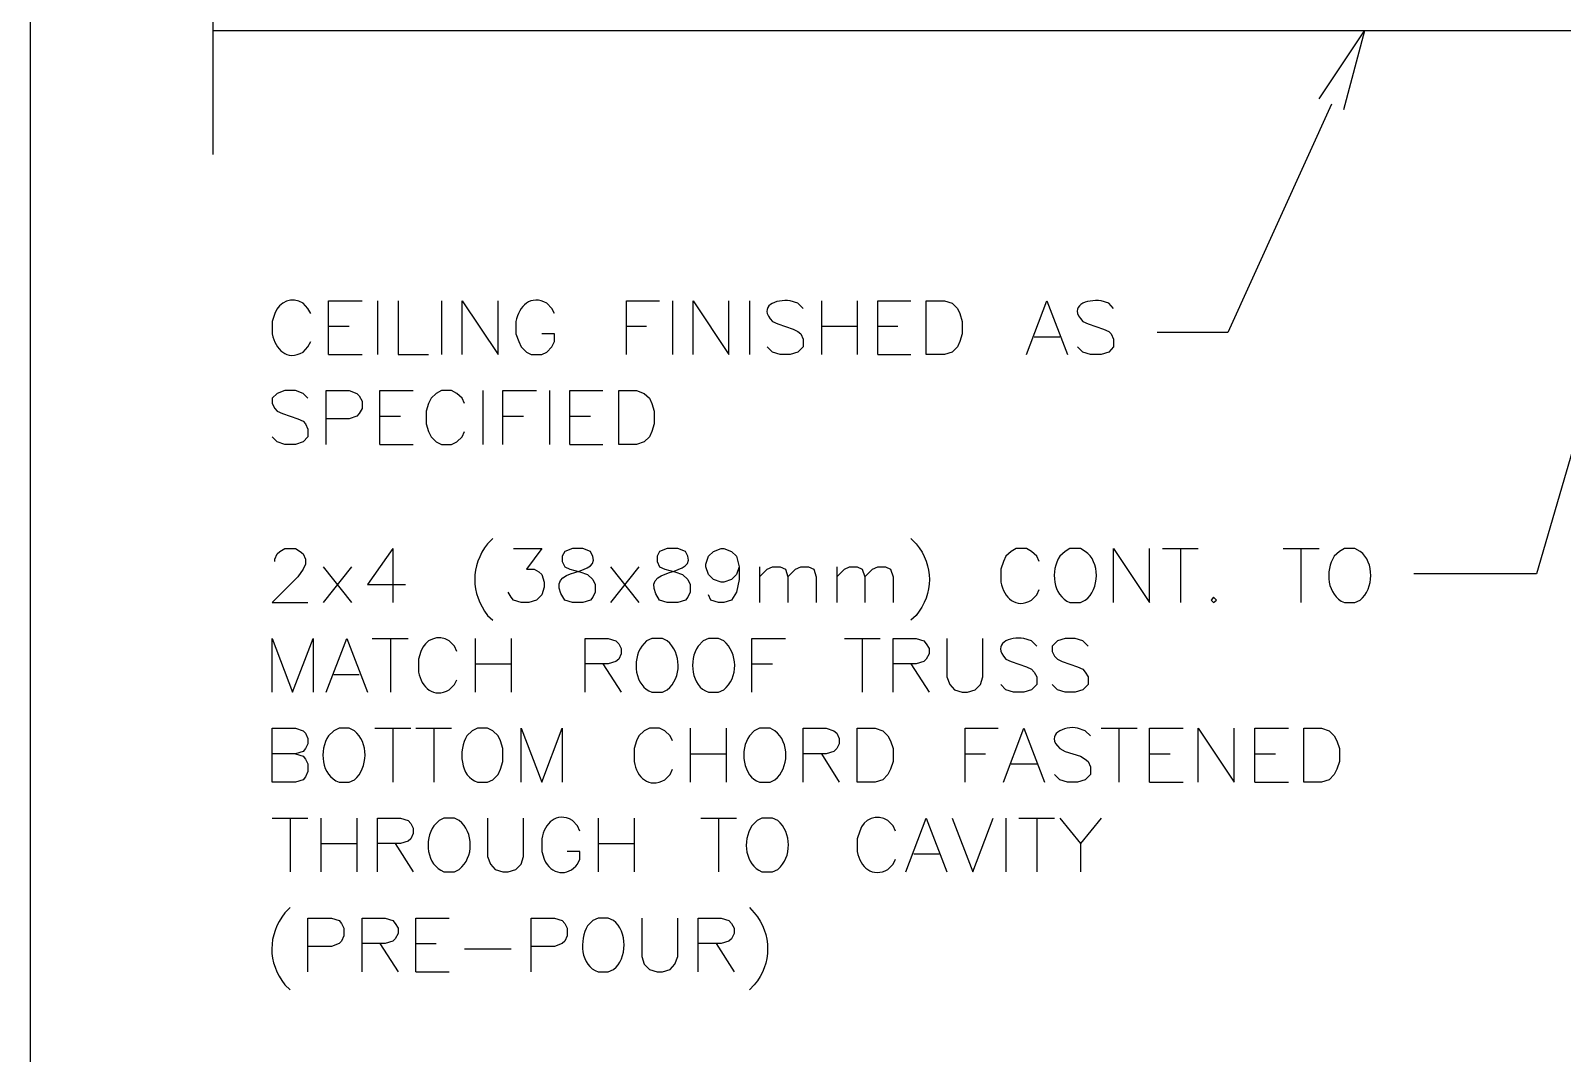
# Model space of a CAD drawing. Header units: millimetres. Extents: x 14 to 201, y 16 to 268.
# Drawn here: x 13.8 to 81.5, y 121.3 to 166.5 of the extents above; entities that cross this region are included whole.
import ezdxf

# ---------------------------------------------------------------- set-up
doc = ezdxf.new("R2010")
doc.units = ezdxf.units.MM
doc.layers.get('0').update_dxf_attribs({"linetype": 'CONTINUOUS'})

msp = doc.modelspace()

# ---------------------------------------------------------------- linework, layer by layer
at = {"color": 0}
for p, q in [((13.8424, 55.4136), (13.8424, 264.541)), ((21.9081, 161.036), (21.9081, 192.004)), ((87.6088, 167.301), (80.3906, 142.495)), ((101.22, 166.497), (21.9081, 166.497)), ((70.7817, 163.492), (72.7922, 166.497)), ((72.7922, 166.497), (71.8605, 163.004)), ((71.3313, 163.259), (66.759, 153.162)), ((26.0987, 154.22), (25.8864, 154.453)), ((27.0082, 152.188), (27.0082, 154.559)), ((27.0082, 154.559), (28.4909, 154.559)), ((29.1676, 154.559), (29.1676, 152.188)), ((30.0784, 154.559), (30.0784, 152.188)), ((32.0036, 154.559), (32.0036, 152.188)), ((32.9144, 152.188), (32.9144, 154.559)), ((32.9144, 154.559), (34.5019, 152.188)), ((34.5019, 152.188), (34.5019, 154.559)), ((36.8723, 154.22), (36.6614, 154.453)), ((40.174, 152.188), (40.174, 154.559)), ((40.174, 154.559), (41.6348, 154.559)), ((42.2067, 154.559), (42.2067, 152.188)), ((43.1161, 152.188), (43.1161, 154.559)), ((43.1161, 154.559), (44.7036, 152.188)), ((44.7036, 152.188), (44.7036, 154.559)), ((45.6145, 154.559), (45.6145, 152.188)), ((47.7516, 154.453), (47.4126, 154.559)), ((47.9848, 154.22), (47.7516, 154.453)), ((48.7895, 154.559), (48.7895, 152.188)), ((50.377, 154.559), (50.377, 152.188)), ((51.2865, 152.188), (51.2865, 154.559)), ((51.2865, 154.559), (52.7473, 154.559)), ((53.425, 152.188), (53.425, 154.559)), ((53.425, 154.559), (54.2286, 154.559)), ((54.2286, 154.559), (54.5677, 154.453)), ((54.5677, 154.453), (54.8005, 154.22)), ((57.8485, 152.188), (58.7583, 154.559)), ((58.7583, 154.559), (59.6692, 152.188)), ((61.4895, 154.453), (61.1505, 154.559)), ((61.7001, 154.22), (61.4895, 154.453)), ((24.6379, 154.008), (24.5112, 153.648)), ((26.2254, 154.008), (26.0987, 154.22)), ((36.999, 154.008), (36.8723, 154.22)), ((54.8005, 154.22), (54.9067, 154.008)), ((54.9067, 154.008), (55.0125, 153.648)), ((24.5112, 153.648), (24.5112, 153.099)), ((27.0082, 153.438), (27.919, 153.438)), ((35.2848, 153.648), (35.2848, 153.099)), ((35.2848, 153.099), (35.4115, 152.76)), ((36.999, 153.099), (36.4285, 153.099)), ((36.999, 152.76), (36.999, 153.099)), ((40.174, 153.438), (41.0626, 153.438)), ((46.6302, 153.648), (46.863, 153.542)), ((46.863, 153.542), (47.541, 153.309)), ((47.541, 153.309), (47.7516, 153.205)), ((47.7516, 153.205), (47.8786, 153.099)), ((47.8786, 153.099), (47.9848, 152.866)), ((48.7895, 153.438), (50.377, 153.438)), ((51.2865, 153.438), (52.1751, 153.438)), ((55.0125, 153.099), (54.9067, 152.76)), ((55.0125, 153.648), (55.0125, 153.099)), ((60.3458, 153.648), (60.5786, 153.542)), ((60.5786, 153.542), (61.2567, 153.309)), ((61.2567, 153.309), (61.4895, 153.205)), ((61.4895, 153.205), (61.5957, 153.099)), ((61.5957, 153.099), (61.7001, 152.866)), ((66.759, 153.162), (63.6266, 153.162)), ((25.8864, 152.294), (26.0987, 152.527)), ((26.0987, 152.527), (26.2254, 152.76)), ((35.4115, 152.76), (35.5177, 152.527)), ((35.5177, 152.527), (35.7505, 152.294)), ((36.6614, 152.294), (36.8723, 152.527)), ((36.8723, 152.527), (36.999, 152.76)), ((46.6302, 152.294), (46.3973, 152.527)), ((47.9848, 152.527), (47.7516, 152.294)), ((47.9848, 152.866), (47.9848, 152.527)), ((54.8005, 152.527), (54.5677, 152.294)), ((54.9067, 152.76), (54.8005, 152.527)), ((58.1875, 152.972), (59.3302, 152.972)), ((60.3458, 152.294), (60.1126, 152.527)), ((61.7001, 152.527), (61.4895, 152.294)), ((61.7001, 152.866), (61.7001, 152.527)), ((27.0082, 152.188), (28.4909, 152.188)), ((30.0784, 152.188), (31.4331, 152.188)), ((35.7505, 152.294), (35.9625, 152.188)), ((35.9625, 152.188), (36.4285, 152.188)), ((36.4285, 152.188), (36.6614, 152.294)), ((46.9692, 152.188), (46.6302, 152.294)), ((47.4126, 152.188), (46.9692, 152.188)), ((47.7516, 152.294), (47.4126, 152.188)), ((51.2865, 152.188), (52.7473, 152.188)), ((54.2286, 152.188), (53.425, 152.188)), ((54.5677, 152.294), (54.2286, 152.188)), ((60.6848, 152.188), (60.3458, 152.294)), ((61.1505, 152.188), (60.6848, 152.188)), ((61.4895, 152.294), (61.1505, 152.188)), ((24.744, 150.473), (24.5112, 150.263)), ((25.0831, 150.6), (24.744, 150.473)), ((25.5488, 150.6), (25.0831, 150.6)), ((25.8864, 150.473), (25.5488, 150.6)), ((26.0987, 150.263), (25.8864, 150.473)), ((26.9034, 148.209), (26.9034, 150.6)), ((26.9034, 150.6), (27.919, 150.6)), ((27.919, 150.6), (28.2581, 150.473)), ((28.2581, 150.473), (28.3628, 150.367)), ((28.3628, 150.367), (28.4909, 150.134)), ((29.2737, 148.209), (29.2737, 150.6)), ((29.2737, 150.6), (30.7551, 150.6)), ((31.7707, 150.473), (31.5378, 150.263)), ((32.0036, 150.6), (31.7707, 150.473)), ((32.4487, 150.6), (32.0036, 150.6)), ((32.6815, 150.473), (32.4487, 150.6)), ((32.9144, 150.263), (32.6815, 150.473)), ((33.8239, 150.6), (33.8239, 148.209)), ((34.7128, 148.209), (34.7128, 150.6)), ((34.7128, 150.6), (36.1957, 150.6)), ((36.7661, 150.6), (36.7661, 148.209)), ((37.677, 148.209), (37.677, 150.6)), ((37.677, 150.6), (39.1375, 150.6)), ((39.8364, 148.209), (39.8364, 150.6)), ((39.8364, 150.6), (40.6192, 150.6)), ((40.6192, 150.6), (40.9582, 150.473)), ((40.9582, 150.473), (41.191, 150.263)), ((24.5112, 150.263), (24.5112, 150.03)), ((24.5112, 150.03), (24.6379, 149.797)), ((24.6379, 149.797), (24.744, 149.691)), ((24.744, 149.691), (24.9769, 149.585)), ((28.4909, 149.797), (28.3628, 149.585)), ((28.4909, 150.134), (28.4909, 149.797)), ((31.4331, 150.03), (31.3269, 149.691)), ((31.3269, 149.691), (31.3269, 149.119)), ((31.5378, 150.263), (31.4331, 150.03)), ((33.0206, 150.03), (32.9144, 150.263)), ((41.191, 150.263), (41.2958, 150.03)), ((41.2958, 150.03), (41.4016, 149.691)), ((41.4016, 149.691), (41.4016, 149.119)), ((24.9769, 149.585), (25.6536, 149.352)), ((25.6536, 149.352), (25.8864, 149.246)), ((25.8864, 149.246), (25.9926, 149.119)), ((25.9926, 149.119), (26.0987, 148.886)), ((27.919, 149.352), (26.9034, 149.352)), ((28.2581, 149.458), (27.919, 149.352)), ((28.3628, 149.585), (28.2581, 149.458)), ((29.2737, 149.458), (30.1832, 149.458)), ((31.3269, 149.119), (31.4331, 148.78)), ((34.7128, 149.458), (35.6235, 149.458)), ((37.677, 149.458), (38.5865, 149.458)), ((41.4016, 149.119), (41.2958, 148.78)), ((24.744, 148.336), (24.5112, 148.547)), ((25.0831, 148.209), (24.744, 148.336)), ((25.8864, 148.336), (25.5488, 148.209)), ((26.0987, 148.547), (25.8864, 148.336)), ((26.0987, 148.886), (26.0987, 148.547)), ((31.4331, 148.78), (31.5378, 148.547)), ((31.5378, 148.547), (31.7707, 148.336)), ((31.7707, 148.336), (32.0036, 148.209)), ((32.4487, 148.209), (32.6815, 148.336)), ((32.6815, 148.336), (32.9144, 148.547)), ((32.9144, 148.547), (33.0206, 148.78)), ((40.9582, 148.336), (40.6192, 148.209)), ((41.191, 148.547), (40.9582, 148.336)), ((41.2958, 148.78), (41.191, 148.547)), ((25.5488, 148.209), (25.0831, 148.209)), ((29.2737, 148.209), (30.7551, 148.209)), ((32.0036, 148.209), (32.4487, 148.209)), ((37.677, 148.209), (39.1375, 148.209)), ((40.6192, 148.209), (39.8364, 148.209)), ((24.8502, 143.488), (25.0831, 143.617)), ((25.0831, 143.617), (25.5488, 143.617)), ((25.5488, 143.617), (25.7597, 143.488)), ((29.8456, 143.617), (28.7238, 142.029)), ((29.8456, 143.617), (29.8456, 141.224)), ((34.269, 144.06), (34.0362, 143.827)), ((35.1786, 143.617), (36.4285, 143.617)), ((36.4285, 143.617), (35.7505, 142.706)), ((37.7832, 143.617), (37.4442, 143.488)), ((38.2489, 143.617), (37.7832, 143.617)), ((38.5865, 143.488), (38.2489, 143.617)), ((41.9735, 143.617), (41.6348, 143.488)), ((42.4395, 143.617), (41.9735, 143.617)), ((42.7785, 143.488), (42.4395, 143.617)), ((44.027, 143.488), (44.366, 143.617)), ((44.366, 143.617), (44.4708, 143.617)), ((44.4708, 143.617), (44.8098, 143.488)), ((52.7473, 144.06), (52.9802, 143.827)), ((57.4036, 143.617), (57.1708, 143.488)), ((57.8485, 143.617), (57.4036, 143.617)), ((58.0817, 143.488), (57.8485, 143.617)), ((59.775, 143.617), (59.563, 143.488)), ((60.241, 143.617), (59.775, 143.617)), ((60.4516, 143.488), (60.241, 143.617)), ((61.7001, 141.224), (61.7001, 143.617)), ((61.7001, 143.617), (63.2876, 141.224)), ((63.2876, 141.224), (63.2876, 143.617)), ((63.8598, 143.617), (65.4473, 143.617)), ((64.6645, 143.617), (64.6645, 141.224)), ((69.1942, 143.617), (70.7817, 143.617)), ((69.9766, 143.617), (69.9766, 141.224)), ((71.9032, 143.617), (71.6911, 143.488)), ((72.3692, 143.617), (71.9032, 143.617)), ((72.602, 143.488), (72.3692, 143.617)), ((24.6379, 143.151), (24.744, 143.383)), ((24.6379, 143.044), (24.6379, 143.151)), ((24.744, 143.383), (24.8502, 143.488)), ((25.7597, 143.488), (25.8864, 143.383)), ((25.8864, 143.383), (25.9926, 143.151)), ((25.9926, 142.918), (25.8864, 142.706)), ((25.9926, 143.151), (25.9926, 142.918)), ((37.4442, 143.488), (37.338, 143.278)), ((37.338, 143.278), (37.338, 143.044)), ((37.338, 143.044), (37.4442, 142.812)), ((41.6348, 143.488), (41.5286, 143.278)), ((41.5286, 143.278), (41.5286, 143.044)), ((41.5286, 143.044), (41.6348, 142.812)), ((43.688, 142.918), (43.7942, 143.278)), ((43.688, 142.812), (43.688, 142.918)), ((43.7942, 143.278), (44.027, 143.488)), ((44.8098, 143.488), (45.0427, 143.278)), ((45.0427, 143.278), (45.1485, 142.812)), ((56.8332, 143.044), (56.727, 142.706)), ((56.9376, 143.278), (56.8332, 143.044)), ((57.1708, 143.488), (56.9376, 143.278)), ((58.3145, 143.278), (58.0817, 143.488)), ((58.4207, 143.044), (58.3145, 143.278)), ((59.563, 143.488), (59.3302, 143.278)), ((71.6911, 143.488), (71.4583, 143.278)), ((25.6536, 142.367), (24.5112, 141.224)), ((25.8864, 142.706), (25.6536, 142.367)), ((26.7753, 142.812), (28.0252, 141.224)), ((28.0252, 142.812), (26.7753, 141.224)), ((35.7505, 142.706), (36.0895, 142.706)), ((36.0895, 142.706), (36.3001, 142.579)), ((36.3001, 142.579), (36.4285, 142.472)), ((36.4285, 142.472), (36.5333, 142.133)), ((37.4442, 142.812), (37.677, 142.706)), ((37.677, 142.706), (38.1208, 142.579)), ((38.1208, 142.579), (38.4598, 142.472)), ((38.4598, 142.472), (38.6927, 142.24)), ((38.6927, 142.24), (38.7985, 142.029)), ((39.4751, 142.812), (40.725, 141.224)), ((40.725, 142.812), (39.4751, 141.224)), ((41.6348, 142.812), (41.8677, 142.706)), ((41.8677, 142.706), (42.3125, 142.579)), ((42.3125, 142.579), (42.6501, 142.472)), ((42.6501, 142.472), (42.8833, 142.24)), ((42.8833, 142.24), (42.9891, 142.029)), ((43.7942, 142.472), (43.688, 142.812)), ((44.027, 142.24), (43.7942, 142.472)), ((44.366, 142.133), (44.027, 142.24)), ((44.8098, 142.24), (44.4708, 142.133)), ((45.0427, 142.472), (44.8098, 142.24)), ((45.1485, 142.812), (45.0427, 142.472)), ((45.1485, 142.24), (45.0427, 141.69)), ((45.1485, 142.812), (45.1485, 142.24)), ((46.0583, 142.812), (46.0583, 141.224)), ((46.0583, 142.367), (46.3973, 142.706)), ((46.3973, 142.706), (46.6302, 142.812)), ((46.6302, 142.812), (46.9692, 142.812)), ((46.9692, 142.812), (47.202, 142.706)), ((47.202, 142.706), (47.3082, 142.367)), ((47.3082, 142.367), (47.6458, 142.706)), ((47.3082, 142.367), (47.3082, 141.224)), ((47.6458, 142.706), (47.8786, 142.812)), ((47.8786, 142.812), (48.2177, 142.812)), ((48.2177, 142.812), (48.4505, 142.706)), ((48.4505, 142.706), (48.5567, 142.367)), ((48.5567, 142.367), (48.5567, 141.224)), ((49.4661, 142.812), (49.4661, 141.224)), ((49.4661, 142.367), (49.8052, 142.706)), ((49.8052, 142.706), (50.038, 142.812)), ((50.038, 142.812), (50.377, 142.812)), ((50.377, 142.812), (50.5876, 142.706)), ((50.5876, 142.706), (50.716, 142.367)), ((50.716, 142.367), (51.0536, 142.706)), ((50.716, 142.367), (50.716, 141.224)), ((51.0536, 142.706), (51.2865, 142.812)), ((51.2865, 142.812), (51.6255, 142.812)), ((51.6255, 142.812), (51.8375, 142.706)), ((51.8375, 142.706), (51.9645, 142.367)), ((51.9645, 142.367), (51.9645, 141.224)), ((56.727, 142.706), (56.727, 142.133)), ((80.3906, 142.495), (74.9723, 142.495)), ((28.7238, 142.029), (30.4161, 142.029)), ((35.0738, 141.457), (34.9457, 141.69)), ((36.4285, 141.563), (36.1957, 141.33)), ((36.5333, 141.901), (36.4285, 141.563)), ((36.5333, 142.133), (36.5333, 141.901)), ((38.7985, 141.69), (38.6927, 141.457)), ((38.7985, 142.029), (38.7985, 141.69)), ((42.9891, 141.69), (42.8833, 141.457)), ((42.9891, 142.029), (42.9891, 141.69)), ((43.9, 141.33), (43.7942, 141.563)), ((44.4708, 142.133), (44.366, 142.133)), ((45.0427, 141.69), (44.8098, 141.33)), ((58.0817, 141.33), (58.3145, 141.563)), ((58.3145, 141.563), (58.4207, 141.796)), ((24.5112, 141.224), (26.0987, 141.224)), ((35.1786, 141.33), (35.0738, 141.457)), ((35.5177, 141.224), (35.1786, 141.33)), ((35.8567, 141.224), (35.5177, 141.224)), ((36.1957, 141.33), (35.8567, 141.224)), ((37.7832, 141.224), (37.4442, 141.33)), ((38.2489, 141.224), (37.7832, 141.224)), ((38.5865, 141.33), (38.2489, 141.224)), ((38.6927, 141.457), (38.5865, 141.33)), ((41.9735, 141.224), (41.6348, 141.33)), ((42.4395, 141.224), (41.9735, 141.224)), ((42.7785, 141.33), (42.4395, 141.224)), ((42.8833, 141.457), (42.7785, 141.33)), ((44.2376, 141.224), (43.9, 141.33)), ((44.4708, 141.224), (44.2376, 141.224)), ((44.8098, 141.33), (44.4708, 141.224)), ((59.775, 141.224), (60.241, 141.224)), ((60.241, 141.224), (60.4516, 141.33)), ((66.125, 141.457), (66.0192, 141.33)), ((66.0192, 141.33), (66.125, 141.224)), ((66.252, 141.33), (66.125, 141.457)), ((66.125, 141.224), (66.252, 141.33)), ((71.9032, 141.224), (72.3692, 141.224)), ((72.3692, 141.224), (72.602, 141.33)), ((34.0362, 140.652), (34.269, 140.442)), ((52.9802, 140.652), (52.7473, 140.442)), ((24.5112, 137.267), (24.5112, 139.637)), ((24.5112, 139.637), (25.4207, 137.267)), ((25.4207, 137.267), (26.3315, 139.637)), ((26.3315, 139.637), (26.3315, 137.267)), ((26.9034, 137.267), (27.8129, 139.637)), ((27.8129, 139.637), (28.7238, 137.267)), ((28.9347, 139.637), (30.5222, 139.637)), ((29.7394, 139.637), (29.7394, 137.267)), ((32.5754, 139.297), (32.3426, 139.531)), ((33.4863, 139.637), (33.4863, 137.267)), ((35.0738, 139.637), (35.0738, 137.267)), ((38.3536, 137.267), (38.3536, 139.637)), ((38.3536, 139.637), (39.3707, 139.637)), ((39.3707, 139.637), (39.7083, 139.531)), ((39.7083, 139.531), (39.8364, 139.404)), ((41.0626, 139.531), (40.852, 139.297)), ((41.2958, 139.637), (41.0626, 139.531)), ((41.7615, 139.637), (41.2958, 139.637)), ((41.9735, 139.531), (41.7615, 139.637)), ((43.561, 139.531), (43.349, 139.297)), ((43.7942, 139.637), (43.561, 139.531)), ((44.2376, 139.637), (43.7942, 139.637)), ((44.4708, 139.531), (44.2376, 139.637)), ((45.7207, 137.267), (45.7207, 139.637)), ((45.7207, 139.637), (47.202, 139.637)), ((49.8052, 139.637), (51.3927, 139.637)), ((50.5876, 139.637), (50.5876, 137.267)), ((51.9645, 137.267), (51.9645, 139.637)), ((51.9645, 139.637), (52.9802, 139.637)), ((52.9802, 139.637), (53.3192, 139.531)), ((53.3192, 139.531), (53.425, 139.404)), ((54.3348, 139.637), (54.3348, 137.943)), ((55.9223, 137.943), (55.9223, 139.637)), ((58.0817, 139.531), (57.7427, 139.637)), ((58.3145, 139.297), (58.0817, 139.531)), ((59.224, 139.531), (58.9911, 139.297)), ((59.563, 139.637), (59.224, 139.531)), ((60.0082, 139.637), (59.563, 139.637)), ((60.3458, 139.531), (60.0082, 139.637)), ((60.5786, 139.297), (60.3458, 139.531)), ((31.094, 139.065), (30.9879, 138.726)), ((32.6815, 139.065), (32.5754, 139.297)), ((39.8364, 139.404), (39.9411, 139.192)), ((39.9411, 138.958), (39.8364, 138.726)), ((39.9411, 139.192), (39.9411, 138.958)), ((53.425, 139.404), (53.552, 139.192)), ((53.552, 138.958), (53.425, 138.726)), ((53.552, 139.192), (53.552, 138.958)), ((58.9911, 139.297), (58.9911, 139.065)), ((58.9911, 139.065), (59.0973, 138.854)), ((59.0973, 138.854), (59.224, 138.726)), ((30.9879, 138.726), (30.9879, 138.155)), ((33.4863, 138.515), (35.0738, 138.515)), ((39.3707, 138.515), (38.3536, 138.515)), ((39.1375, 138.515), (39.9411, 137.267)), ((39.7083, 138.621), (39.3707, 138.515)), ((39.8364, 138.726), (39.7083, 138.621)), ((45.7207, 138.515), (46.6302, 138.515)), ((52.9802, 138.515), (51.9645, 138.515)), ((52.7473, 138.515), (53.552, 137.267)), ((53.3192, 138.621), (52.9802, 138.515)), ((53.425, 138.726), (53.3192, 138.621)), ((56.9376, 138.726), (57.1708, 138.621)), ((57.1708, 138.621), (57.8485, 138.388)), ((57.8485, 138.388), (58.0817, 138.282)), ((58.0817, 138.282), (58.1875, 138.155)), ((58.1875, 138.155), (58.3145, 137.943)), ((59.224, 138.726), (59.436, 138.621)), ((59.436, 138.621), (60.1126, 138.388)), ((60.1126, 138.388), (60.3458, 138.282)), ((60.3458, 138.282), (60.4516, 138.155)), ((60.4516, 138.155), (60.5786, 137.943)), ((27.2411, 138.049), (28.3628, 138.049)), ((32.3426, 137.371), (32.5754, 137.604)), ((32.5754, 137.604), (32.6815, 137.816)), ((54.3348, 137.943), (54.4615, 137.604)), ((54.4615, 137.604), (54.6735, 137.371)), ((55.5833, 137.371), (55.8161, 137.604)), ((55.8161, 137.604), (55.9223, 137.943)), ((56.9376, 137.371), (56.727, 137.604)), ((58.3145, 137.604), (58.0817, 137.371)), ((58.3145, 137.943), (58.3145, 137.604)), ((59.224, 137.371), (58.9911, 137.604)), ((60.5786, 137.604), (60.3458, 137.371)), ((60.5786, 137.943), (60.5786, 137.604)), ((41.2958, 137.267), (41.7615, 137.267)), ((41.7615, 137.267), (41.9735, 137.371)), ((43.7942, 137.267), (44.2376, 137.267)), ((44.2376, 137.267), (44.4708, 137.371)), ((54.6735, 137.371), (55.0125, 137.267)), ((55.0125, 137.267), (55.2457, 137.267)), ((55.2457, 137.267), (55.5833, 137.371)), ((57.2766, 137.267), (56.9376, 137.371)), ((57.7427, 137.267), (57.2766, 137.267)), ((58.0817, 137.371), (57.7427, 137.267)), ((59.563, 137.267), (59.224, 137.371)), ((60.0082, 137.267), (59.563, 137.267)), ((60.3458, 137.371), (60.0082, 137.267)), ((24.5112, 133.287), (24.5112, 135.679)), ((24.5112, 135.679), (25.5488, 135.679)), ((25.5488, 135.679), (25.8864, 135.551)), ((25.8864, 135.551), (25.9926, 135.446)), ((25.9926, 135.446), (26.0987, 135.213)), ((27.2411, 135.551), (27.0082, 135.34)), ((27.4739, 135.679), (27.2411, 135.551)), ((27.919, 135.679), (27.4739, 135.679)), ((28.1519, 135.551), (27.919, 135.679)), ((29.0614, 135.679), (30.6489, 135.679)), ((29.8456, 135.679), (29.8456, 133.287)), ((30.8612, 135.679), (32.4487, 135.679)), ((31.6659, 135.679), (31.6659, 133.287)), ((33.3582, 135.551), (33.1253, 135.34)), ((33.5911, 135.679), (33.3582, 135.551)), ((34.0362, 135.679), (33.5911, 135.679)), ((34.269, 135.551), (34.0362, 135.679)), ((34.5019, 135.34), (34.269, 135.551)), ((35.5177, 133.287), (35.5177, 135.679)), ((35.5177, 135.679), (36.4285, 133.287)), ((36.4285, 133.287), (37.338, 135.679)), ((37.338, 135.679), (37.338, 133.287)), ((40.9582, 135.551), (40.725, 135.34)), ((41.191, 135.679), (40.9582, 135.551)), ((41.6348, 135.679), (41.191, 135.679)), ((41.8677, 135.551), (41.6348, 135.679)), ((42.1005, 135.34), (41.8677, 135.551)), ((42.9891, 135.679), (42.9891, 133.287)), ((44.5766, 135.679), (44.5766, 133.287)), ((45.8251, 135.551), (45.6145, 135.34)), ((46.0583, 135.679), (45.8251, 135.551)), ((46.524, 135.679), (46.0583, 135.679)), ((46.736, 135.551), (46.524, 135.679)), ((47.9848, 133.287), (47.9848, 135.679)), ((47.9848, 135.679), (49.0001, 135.679)), ((49.0001, 135.679), (49.3391, 135.551)), ((49.3391, 135.551), (49.4661, 135.446)), ((49.4661, 135.446), (49.5723, 135.213)), ((50.377, 133.287), (50.377, 135.679)), ((50.377, 135.679), (51.1598, 135.679)), ((51.1598, 135.679), (51.4985, 135.551)), ((51.4985, 135.551), (51.7317, 135.34)), ((55.1395, 133.287), (55.1395, 135.679)), ((55.1395, 135.679), (56.6, 135.679)), ((56.8332, 133.287), (57.7427, 135.679)), ((57.7427, 135.679), (58.6535, 133.287)), ((60.4516, 135.551), (60.1126, 135.679)), ((60.6848, 135.34), (60.4516, 135.551)), ((61.1505, 135.679), (62.738, 135.679)), ((61.9333, 135.679), (61.9333, 133.287)), ((63.2876, 133.287), (63.2876, 135.679)), ((63.2876, 135.679), (64.7707, 135.679)), ((65.4473, 133.287), (65.4473, 135.679)), ((65.4473, 135.679), (67.0348, 133.287)), ((67.0348, 133.287), (67.0348, 135.679)), ((67.9457, 133.287), (67.9457, 135.679)), ((67.9457, 135.679), (69.427, 135.679)), ((70.1036, 133.287), (70.1036, 135.679)), ((70.1036, 135.679), (70.8875, 135.679)), ((70.8875, 135.679), (71.2251, 135.551)), ((71.2251, 135.551), (71.4583, 135.34)), ((25.9926, 134.768), (25.8864, 134.641)), ((26.0987, 134.98), (25.9926, 134.768)), ((26.0987, 135.213), (26.0987, 134.98)), ((34.6081, 135.107), (34.5019, 135.34)), ((34.7128, 134.768), (34.6081, 135.107)), ((34.7128, 134.196), (34.7128, 134.768)), ((40.6192, 135.107), (40.513, 134.768)), ((40.513, 134.768), (40.513, 134.196)), ((40.725, 135.34), (40.6192, 135.107)), ((42.2067, 135.107), (42.1005, 135.34)), ((49.4661, 134.768), (49.3391, 134.641)), ((49.5723, 134.98), (49.4661, 134.768)), ((49.5723, 135.213), (49.5723, 134.98)), ((51.7317, 135.34), (51.8375, 135.107)), ((51.8375, 135.107), (51.9645, 134.768)), ((51.9645, 134.768), (51.9645, 134.196)), ((59.3302, 134.768), (59.563, 134.641)), ((71.4583, 135.34), (71.5641, 135.107)), ((71.5641, 135.107), (71.6911, 134.768)), ((71.6911, 134.768), (71.6911, 134.196)), ((25.5488, 134.535), (24.5112, 134.535)), ((25.8864, 134.641), (25.5488, 134.535)), ((25.5488, 134.535), (25.8864, 134.429)), ((25.8864, 134.429), (25.9926, 134.302)), ((25.9926, 134.302), (26.0987, 134.092)), ((26.0987, 134.092), (26.0987, 133.753)), ((34.6081, 133.858), (34.7128, 134.196)), ((42.9891, 134.535), (44.5766, 134.535)), ((49.0001, 134.535), (47.9848, 134.535)), ((48.7895, 134.535), (49.5723, 133.287)), ((49.3391, 134.641), (49.0001, 134.535)), ((51.9645, 134.196), (51.8375, 133.858)), ((55.1395, 134.535), (56.049, 134.535)), ((57.1708, 134.092), (58.3145, 134.092)), ((59.563, 134.641), (60.241, 134.429)), ((60.241, 134.429), (60.4516, 134.302)), ((60.4516, 134.302), (60.5786, 134.196)), ((60.5786, 134.196), (60.6848, 133.963)), ((63.2876, 134.535), (64.1985, 134.535)), ((67.9457, 134.535), (68.8552, 134.535)), ((71.6911, 134.196), (71.5641, 133.858)), ((25.8864, 133.393), (25.5488, 133.287)), ((25.9926, 133.519), (25.8864, 133.393)), ((26.0987, 133.753), (25.9926, 133.519)), ((27.919, 133.287), (28.1519, 133.393)), ((34.0362, 133.287), (34.269, 133.393)), ((34.269, 133.393), (34.5019, 133.626)), ((34.5019, 133.626), (34.6081, 133.858)), ((41.8677, 133.393), (42.1005, 133.626)), ((42.1005, 133.626), (42.2067, 133.858)), ((46.524, 133.287), (46.736, 133.393)), ((51.4985, 133.393), (51.1598, 133.287)), ((51.7317, 133.626), (51.4985, 133.393)), ((51.8375, 133.858), (51.7317, 133.626)), ((59.3302, 133.393), (59.0973, 133.626)), ((59.6692, 133.287), (59.3302, 133.393)), ((60.4516, 133.393), (60.1126, 133.287)), ((60.6848, 133.626), (60.4516, 133.393)), ((60.6848, 133.963), (60.6848, 133.626)), ((71.2251, 133.393), (70.8875, 133.287)), ((71.4583, 133.626), (71.2251, 133.393)), ((71.5641, 133.858), (71.4583, 133.626)), ((25.5488, 133.287), (24.5112, 133.287)), ((27.4739, 133.287), (27.919, 133.287)), ((33.5911, 133.287), (34.0362, 133.287)), ((46.0583, 133.287), (46.524, 133.287)), ((51.1598, 133.287), (50.377, 133.287)), ((60.1126, 133.287), (59.6692, 133.287)), ((63.2876, 133.287), (64.7707, 133.287)), ((67.9457, 133.287), (69.427, 133.287)), ((70.8875, 133.287), (70.1036, 133.287)), ((24.5112, 131.699), (26.0987, 131.699)), ((25.3159, 131.699), (25.3159, 129.329)), ((26.6706, 131.699), (26.6706, 129.329)), ((28.2581, 131.699), (28.2581, 129.329)), ((29.1676, 129.329), (29.1676, 131.699)), ((29.1676, 131.699), (30.1832, 131.699)), ((30.1832, 131.699), (30.5222, 131.593)), ((30.5222, 131.593), (30.6489, 131.466)), ((30.6489, 131.466), (30.7551, 131.254)), ((31.8988, 131.593), (31.6659, 131.36)), ((32.1097, 131.699), (31.8988, 131.593)), ((32.5754, 131.699), (32.1097, 131.699)), ((32.7877, 131.593), (32.5754, 131.699)), ((34.0362, 131.699), (34.0362, 130.006)), ((35.6235, 130.006), (35.6235, 131.699)), ((38.016, 131.36), (37.7832, 131.593)), ((38.1208, 131.127), (38.016, 131.36)), ((38.9255, 131.699), (38.9255, 129.329)), ((40.513, 131.699), (40.513, 129.329)), ((43.4552, 131.699), (45.0427, 131.699)), ((44.2376, 131.699), (44.2376, 129.329)), ((45.9535, 131.593), (45.7207, 131.36)), ((46.1641, 131.699), (45.9535, 131.593)), ((46.6302, 131.699), (46.1641, 131.699)), ((46.863, 131.593), (46.6302, 131.699)), ((51.9645, 131.36), (51.7317, 131.593)), ((52.0707, 131.127), (51.9645, 131.36)), ((52.5141, 129.329), (53.425, 131.699)), ((53.425, 131.699), (54.3348, 129.329)), ((54.5677, 131.699), (55.4785, 129.329)), ((55.4785, 129.329), (56.388, 131.699)), ((56.9376, 131.699), (56.9376, 129.329)), ((57.5098, 131.699), (59.0973, 131.699)), ((58.3145, 131.699), (58.3145, 129.329)), ((59.3302, 131.699), (60.241, 130.578)), ((61.1505, 131.699), (60.241, 130.578)), ((30.5222, 130.683), (30.1832, 130.578)), ((30.6489, 130.788), (30.5222, 130.683)), ((30.7551, 131.021), (30.6489, 130.788)), ((30.7551, 131.254), (30.7551, 131.021)), ((36.4285, 130.788), (36.4285, 130.218)), ((50.4832, 131.127), (50.377, 130.788)), ((50.377, 130.788), (50.377, 130.218)), ((26.6706, 130.578), (28.2581, 130.578)), ((30.1832, 130.578), (29.1676, 130.578)), ((29.9503, 130.578), (30.7551, 129.329)), ((34.0362, 130.006), (34.1629, 129.667)), ((35.5177, 129.667), (35.6235, 130.006)), ((36.4285, 130.218), (36.5333, 129.879)), ((38.1208, 130.218), (37.55, 130.218)), ((38.1208, 129.879), (38.1208, 130.218)), ((38.9255, 130.578), (40.513, 130.578)), ((52.874, 130.112), (53.9958, 130.112)), ((60.241, 130.578), (60.241, 129.329)), ((32.1097, 129.329), (32.5754, 129.329)), ((32.5754, 129.329), (32.7877, 129.433)), ((34.1629, 129.667), (34.3752, 129.433)), ((34.3752, 129.433), (34.7128, 129.329)), ((34.7128, 129.329), (34.9457, 129.329)), ((34.9457, 129.329), (35.2848, 129.433)), ((35.2848, 129.433), (35.5177, 129.667)), ((38.016, 129.667), (38.1208, 129.879)), ((46.1641, 129.329), (46.6302, 129.329)), ((46.6302, 129.329), (46.863, 129.433)), ((51.7317, 129.433), (51.9645, 129.667)), ((51.9645, 129.667), (52.0707, 129.879)), ((25.3159, 127.742), (25.0831, 127.508)), ((26.0987, 124.904), (26.0987, 127.276)), ((26.0987, 127.276), (27.1363, 127.276)), ((27.1363, 127.276), (27.4739, 127.169)), ((28.4909, 124.904), (28.4909, 127.276)), ((28.4909, 127.276), (29.5065, 127.276)), ((29.5065, 127.276), (29.8456, 127.169)), ((30.8612, 124.904), (30.8612, 127.276)), ((30.8612, 127.276), (32.3426, 127.276)), ((35.9625, 124.904), (35.9625, 127.276)), ((35.9625, 127.276), (36.999, 127.276)), ((36.999, 127.276), (37.338, 127.169)), ((38.9255, 127.276), (38.6927, 127.169)), ((39.3707, 127.276), (38.9255, 127.276)), ((39.6035, 127.169), (39.3707, 127.276)), ((40.852, 127.276), (40.852, 125.582)), ((42.4395, 125.582), (42.4395, 127.276)), ((43.349, 124.904), (43.349, 127.276)), ((43.349, 127.276), (44.366, 127.276)), ((44.366, 127.276), (44.7036, 127.169)), ((45.6145, 127.742), (45.8251, 127.508)), ((27.4739, 127.169), (27.5801, 127.043)), ((27.5801, 127.043), (27.6862, 126.831)), ((27.6862, 126.831), (27.6862, 126.492)), ((29.8456, 127.169), (29.9503, 127.043)), ((29.9503, 127.043), (30.0784, 126.831)), ((30.0784, 126.597), (29.9503, 126.365)), ((30.0784, 126.831), (30.0784, 126.597)), ((37.338, 127.169), (37.4442, 127.043)), ((37.4442, 127.043), (37.55, 126.831)), ((37.55, 126.831), (37.55, 126.492)), ((38.6927, 127.169), (38.4598, 126.937)), ((44.7036, 127.169), (44.8098, 127.043)), ((44.8098, 127.043), (44.9365, 126.831)), ((44.9365, 126.597), (44.8098, 126.365)), ((44.9365, 126.831), (44.9365, 126.597)), ((27.1363, 126.026), (26.0987, 126.026)), ((27.4739, 126.154), (27.1363, 126.026)), ((27.5801, 126.258), (27.4739, 126.154)), ((27.6862, 126.492), (27.5801, 126.258)), ((29.5065, 126.154), (28.4909, 126.154)), ((29.2737, 126.154), (30.0784, 124.904)), ((29.8456, 126.258), (29.5065, 126.154)), ((29.9503, 126.365), (29.8456, 126.258)), ((30.8612, 126.154), (31.7707, 126.154)), ((33.0206, 125.921), (35.0738, 125.921)), ((36.999, 126.026), (35.9625, 126.026)), ((37.338, 126.154), (36.999, 126.026)), ((37.4442, 126.258), (37.338, 126.154)), ((37.55, 126.492), (37.4442, 126.258)), ((44.366, 126.154), (43.349, 126.154)), ((44.1332, 126.154), (44.9365, 124.904)), ((44.7036, 126.258), (44.366, 126.154)), ((44.8098, 126.365), (44.7036, 126.258)), ((40.852, 125.582), (40.9582, 125.243)), ((40.9582, 125.243), (41.191, 125.01)), ((42.1005, 125.01), (42.3125, 125.243)), ((42.3125, 125.243), (42.4395, 125.582)), ((30.8612, 124.904), (32.3426, 124.904)), ((38.9255, 124.904), (39.3707, 124.904)), ((39.3707, 124.904), (39.6035, 125.01)), ((41.191, 125.01), (41.5286, 124.904)), ((41.5286, 124.904), (41.7615, 124.904)), ((41.7615, 124.904), (42.1005, 125.01)), ((25.0831, 124.333), (25.3159, 124.101)), ((45.8251, 124.333), (45.6145, 124.101))]:
    msp.add_line(p, q, dxfattribs=at)
for points in [[(25.8864, 154.453), (25.3945, 154.765), (24.8267, 154.533), (24.6379, 154.008)], [(36.6614, 154.453), (35.9421, 154.861), (35.4334, 154.329), (35.2848, 153.648)], [(47.4126, 154.559), (46.7953, 154.646), (45.9574, 154.348), (46.6302, 153.648)], [(61.1505, 154.559), (60.5331, 154.649), (59.665, 154.36), (60.3458, 153.648)], [(24.5112, 153.099), (24.6807, 152.415), (25.1478, 151.887), (25.8864, 152.294)], [(34.0362, 143.827), (33.2741, 142.845), (33.2893, 141.639), (34.0362, 140.652)], [(52.9802, 143.827), (53.764, 142.853), (53.7475, 141.629), (52.9802, 140.652)], [(37.4442, 141.33), (36.3167, 143.024), (39.3732, 142.192), (38.5865, 143.488)], [(41.6348, 141.33), (40.5074, 143.004), (43.5681, 142.2), (42.7785, 143.488)], [(59.3302, 143.278), (58.9068, 142.635), (59.0021, 141.545), (59.775, 141.224)], [(60.4516, 141.33), (61.0926, 141.78), (61.1145, 143.058), (60.4516, 143.488)], [(71.4583, 143.278), (71.0364, 142.635), (71.1302, 141.545), (71.9032, 141.224)], [(72.602, 141.33), (73.218, 141.841), (73.236, 143.002), (72.602, 143.488)], [(56.727, 142.133), (56.847, 141.425), (57.3828, 140.94), (58.0817, 141.33)], [(32.3426, 139.531), (31.8699, 139.838), (31.2456, 139.602), (31.094, 139.065)], [(41.9735, 137.371), (42.6378, 137.898), (42.6089, 139.012), (41.9735, 139.531)], [(44.4708, 137.371), (45.1347, 137.898), (45.1072, 139.012), (44.4708, 139.531)], [(57.7427, 139.637), (57.1031, 139.74), (56.3065, 139.419), (56.9376, 138.726)], [(40.852, 139.297), (40.4012, 138.689), (40.5476, 137.503), (41.2958, 137.267)], [(43.349, 139.297), (42.8995, 138.689), (43.0459, 137.503), (43.7942, 137.267)], [(30.9879, 138.155), (31.1023, 137.465), (31.6673, 136.983), (32.3426, 137.371)], [(28.1519, 133.393), (28.7679, 133.904), (28.7859, 135.064), (28.1519, 135.551)], [(46.736, 133.393), (47.3714, 133.902), (47.3989, 135.055), (46.736, 135.551)], [(60.1126, 135.679), (59.5313, 135.781), (58.6327, 135.412), (59.3302, 134.768)], [(27.0082, 135.34), (26.5851, 134.7), (26.6788, 133.578), (27.4739, 133.287)], [(33.1253, 135.34), (32.7298, 134.723), (32.829, 133.503), (33.5911, 133.287)], [(45.6145, 135.34), (45.1612, 134.743), (45.3224, 133.507), (46.0583, 133.287)], [(40.513, 134.196), (40.6329, 133.488), (41.1688, 133.003), (41.8677, 133.393)], [(31.6659, 131.36), (31.2222, 130.735), (31.3407, 129.615), (32.1097, 129.329)], [(32.7877, 129.433), (33.4505, 129.96), (33.4229, 131.075), (32.7877, 131.593)], [(37.7832, 131.593), (37.065, 132), (36.5608, 131.462), (36.4285, 130.788)], [(45.7207, 131.36), (45.2755, 130.668), (45.4215, 129.628), (46.1641, 129.329)], [(46.863, 129.433), (47.5022, 129.973), (47.4789, 131.06), (46.863, 131.593)], [(51.7317, 131.593), (51.259, 131.9), (50.6331, 131.665), (50.4832, 131.127)], [(50.377, 130.218), (50.4913, 129.527), (51.0551, 129.045), (51.7317, 129.433)], [(36.5333, 129.879), (36.8321, 129.19), (37.586, 129.092), (38.016, 129.667)], [(25.0831, 127.508), (24.3127, 126.526), (24.2976, 125.313), (25.0831, 124.333)], [(45.8251, 127.508), (46.6012, 126.599), (46.615, 125.239), (45.8251, 124.333)], [(38.4598, 126.937), (38.0806, 126.328), (38.1303, 125.156), (38.9255, 124.904)], [(39.6035, 125.01), (40.229, 125.454), (40.2153, 126.723), (39.6035, 127.169)]]:
    msp.add_open_spline(points, degree=3, dxfattribs=at)

doc.saveas('drawing.dxf')
